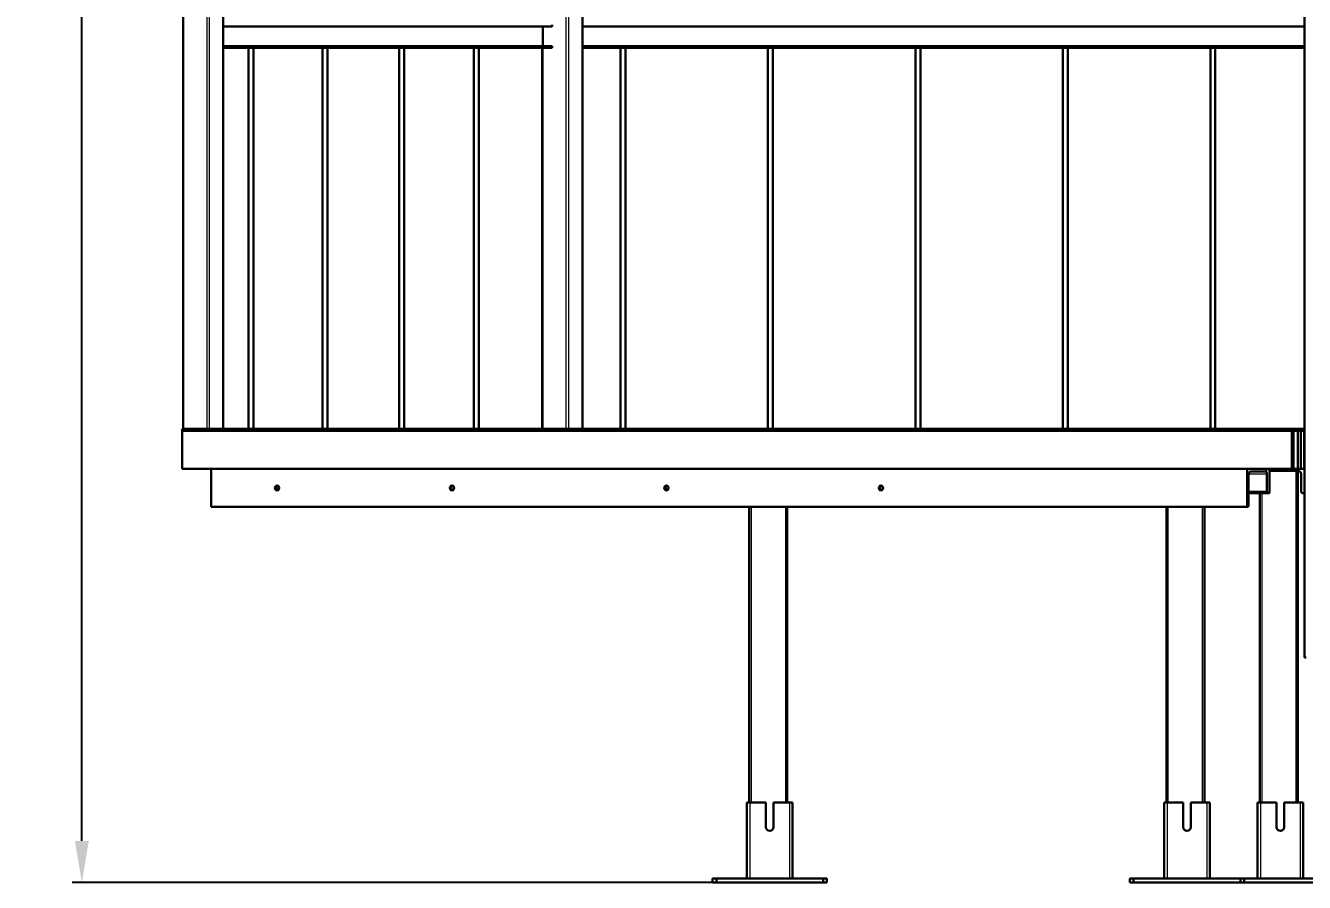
# Model space of a CAD drawing. Header units: millimetres. Extents: x 27997 to 40775, y -3198 to 5652.
# Drawn here: x 31838 to 34453, y 1647 to 3399 of the extents above; entities that cross this region are included whole.
import ezdxf

# ---------------------------------------------------------------- set-up
doc = ezdxf.new("R2010")
doc.units = ezdxf.units.MM
doc.linetypes.add('K5LT_BASIC', pattern=[0])
doc.linetypes.add('K5LT_THIN', pattern=[0])
doc.layers.add('0 VIEW0', color=7, linetype='Continuous')
doc.styles.get("Standard").update_dxf_attribs({"font": 'verdana.TTF'})
doc.dimstyles.new('ISO-25', dxfattribs={"dimtxt": 80, "dimasz": 85, "dimexe": 20, "dimexo": 0, "dimgap": 20, "dimtad": 1, "dimtxsty": 'Standard', "dimcen": 2.5, "dimadec": 0, "dimazin": 0, "dimtfac": 1, "dimtmove": 0, "dimatfit": 3, "dimfxl": 1, "dimarcsym": 0})

# ---------------------------------------------------------------- blocks, each defined once
blk = doc.blocks.new('*D180')
at = {"layer": '0 VIEW0', "color": 0, "lineweight": -2}
for p, q in [((32153.9, 5534.5), (31933.1, 5534.5)), ((31953.1, 1732.1), (31953.1, 5449.5)), ((33242.9, 1647.1), (31933.1, 1647.1))]:
    blk.add_line(p, q, dxfattribs=at)
at = {"layer": '0 VIEW0', "color": 0}
for points in [[(31967.3, 5449.5), (31938.9, 5449.5), (31953.1, 5534.5)], [(31938.9, 1732.1), (31967.3, 1732.1), (31953.1, 1647.1)]]:
    blk.add_solid(points, dxfattribs=at)
at = {"layer": 'Defpoints', "color": 0}
for p in [(31953.1, 5534.5), (32153.9, 5534.5), (33242.9, 1647.1)]:
    blk.add_point(p, dxfattribs=at)
at = {"layer": '0 VIEW0', "color": 0, "insert": (31890.5, 3590.8), "char_height": 80, "attachment_point": 5, "rotation": 90}
blk.add_mtext('4990*', dxfattribs=at)

msp = doc.modelspace()

# ---------------------------------------------------------------- linework, layer by layer
at = {"layer": '0 VIEW0', "color": 5, "linetype": 'K5LT_BASIC', "lineweight": 30}
for p, q in [((32159.918865, 2574.347179), (32159.918865, 5490.746559)), ((32242.215229, 2574.347179), (32242.215229, 5441.741661)), ((32976.699371, 2574.347179), (32976.699371, 5378.489741)), ((34452.974736, 5295.79366), (34452.974736, 2106.850618)), ((32914.569784, 3397.141126), (32914.569784, 3400.25777)), ((34452.974736, 3400.25777), (34452.974736, 3397.141126)), ((32914.569784, 3397.141126), (32242.215229, 3397.141126)), ((32895.676136, 3357.403919), (32895.676136, 3396.361965)), ((32976.699371, 3397.141126), (34452.974736, 3397.141126)), ((34452.974736, 3397.141126), (34452.974736, 3396.361965)), ((34452.974736, 3396.361965), (34452.974736, 3357.403919)), ((32914.569784, 3356.624758), (32242.215229, 3356.624758)), ((32914.569784, 3353.508114), (32242.215229, 3353.508114)), ((32293.699536, 3353.508114), (32293.699536, 2574.347179)), ((32303.78967, 2574.347179), (32303.78967, 3353.508114)), ((32445.354237, 3353.508114), (32445.354237, 2574.347179)), ((32455.444371, 2574.347179), (32455.444371, 3353.508114)), ((32601.740302, 3353.508114), (32601.740302, 2574.347179)), ((32611.830437, 2574.347179), (32611.830437, 3353.508114)), ((32754.632985, 3353.508114), (32754.632985, 2574.347179)), ((32764.723119, 2574.347179), (32764.723119, 3353.508114)), ((32894.403007, 2574.347179), (32894.403007, 3353.508114)), ((32914.569784, 3353.508114), (32914.569784, 3356.624758)), ((32976.699371, 3356.624758), (34452.974736, 3356.624758)), ((32976.699371, 3353.508114), (34452.974736, 3353.508114)), ((33054.551451, 3353.508114), (33054.551451, 2574.347179)), ((33064.641585, 2574.347179), (33064.641585, 3353.508114)), ((33356.125691, 3353.508114), (33356.125691, 2574.347179)), ((33366.215825, 2574.347179), (33366.215825, 3353.508114)), ((33657.699931, 3353.508114), (33657.699931, 2574.347179)), ((33667.790065, 2574.347179), (33667.790065, 3353.508114)), ((33959.274171, 3353.508114), (33959.274171, 2574.347179)), ((33969.364305, 2574.347179), (33969.364305, 3353.508114)), ((34260.84841, 3353.508114), (34260.84841, 2574.347179)), ((34270.938545, 2574.347179), (34270.938545, 3353.508114)), ((34452.974736, 3357.403919), (34452.974736, 3356.624758)), ((34452.974736, 3356.624758), (34452.974736, 3353.508114)), ((32158.492901, 2574.347179), (32158.492902, 2570.451374)), ((33030.299816, 2574.347179), (32158.492901, 2574.347179)), ((32158.492902, 2492.535281), (32158.492902, 2570.451374)), ((33030.299816, 2570.451374), (32158.492902, 2570.451374)), ((32158.492902, 2570.451374), (34427.080244, 2570.451374)), ((32161.866767, 2574.347179), (32209.100888, 2574.347179)), ((33030.299816, 2574.347179), (33030.299816, 2570.451374)), ((33030.299826, 2574.347179), (33030.299826, 2570.451374)), ((34452.974734, 2574.347179), (33030.299826, 2574.347179)), ((34452.974734, 2570.451374), (33030.299826, 2570.451374)), ((34427.080244, 2570.451374), (34427.080244, 2492.535281)), ((34430.976049, 2570.451374), (34430.976049, 2492.535281)), ((34439.354245, 2570.451374), (34439.354245, 2492.535281)), ((34446.101977, 2570.451374), (34446.101977, 2492.535281)), ((34446.101977, 2492.535281), (34446.101977, 2570.451374)), ((34452.849709, 2492.535281), (34452.849709, 2570.451374)), ((34452.974734, 2574.347179), (34452.974734, 2570.451374)), ((34452.974734, 2574.347179), (34452.974734, 2570.451374)), ((34452.974734, 2570.451374), (34452.974734, 2574.347179)), ((34452.974734, 2570.451374), (34452.974734, 2574.347179)), ((34452.974736, 2492.535281), (34452.974734, 2570.451374)), ((34427.080244, 2492.535281), (32158.492902, 2492.535281)), ((32217.312891, 2492.535281), (32217.312891, 2414.619187)), ((32217.312891, 2492.535281), (34336.100593, 2492.535281)), ((34336.100593, 2492.535281), (34336.100593, 2414.619187)), ((34343.502622, 2487.081154), (34373.50032, 2487.081154)), ((34375.058642, 2490.197798), (34375.058642, 2492.535281)), ((34382.040951, 2492.535281), (34382.040951, 2442.668981)), ((34439.806904, 2488.639476), (34382.040951, 2488.639476)), ((34427.080244, 2492.535281), (34430.976049, 2492.535281)), ((34439.354245, 2492.535281), (34430.976049, 2492.535281)), ((34439.354245, 2492.535281), (34446.101977, 2492.535281)), ((34439.729, 2488.639476), (34439.729, 1810.769463)), ((34452.849709, 2492.535281), (34446.101977, 2492.535281)), ((34452.974736, 2492.535281), (34452.849709, 2492.535281)), ((34452.974723, 2492.535281), (34452.974723, 2442.668981)), ((34452.974736, 2106.850618), (34452.974736, 2492.535281)), ((34338.827656, 2417.735831), (34338.827656, 2477.731223)), ((34376.372857, 2446.564786), (34376.372857, 2482.016608)), ((34446.429772, 2446.564786), (34446.429772, 2482.016608)), ((34379.746723, 2442.668981), (34338.827656, 2442.668981)), ((34361.812906, 2442.668981), (34361.812906, 1810.769463)), ((34382.040951, 2442.668981), (34379.746723, 2442.668981)), ((34452.974723, 2442.668981), (34450.325576, 2442.668981)), ((32217.312891, 2414.619187), (34336.100593, 2414.619187)), ((33317.737253, 2414.619187), (33317.737253, 1810.769463)), ((33395.653347, 2414.619187), (33395.653347, 1810.769463)), ((34170.918477, 1810.769463), (34170.918477, 2414.619187)), ((34248.834571, 1810.769463), (34248.834571, 2414.619187)), ((34336.100593, 2414.619187), (34337.269335, 2414.619187)), ((34456.87054, 2106.850618), (34452.974736, 2106.850618)), ((33319.295575, 1810.769463), (33313.062288, 1810.769463)), ((33313.062288, 1810.769463), (33313.062288, 1654.937276)), ((33352.020335, 1810.769463), (33319.295575, 1810.769463)), ((33352.020335, 1810.769463), (33352.020335, 1760.124002)), ((33367.603553, 1760.124002), (33367.603553, 1810.769463)), ((33400.328313, 1810.769463), (33367.603553, 1810.769463)), ((33406.5616, 1810.769463), (33400.328313, 1810.769463)), ((33406.5616, 1810.769463), (33406.5616, 1654.937276)), ((34172.476799, 1810.769463), (34166.243512, 1810.769463)), ((34166.243512, 1810.769463), (34166.243512, 1654.937276)), ((34205.201558, 1810.769463), (34172.476799, 1810.769463)), ((34205.201558, 1810.769463), (34205.201558, 1760.124002)), ((34220.784777, 1760.124002), (34220.784777, 1810.769463)), ((34253.509536, 1810.769463), (34220.784777, 1810.769463)), ((34259.742824, 1810.769463), (34253.509536, 1810.769463)), ((34259.742824, 1810.769463), (34259.742824, 1654.937276)), ((34363.371228, 1810.769463), (34357.137941, 1810.769463)), ((34357.137941, 1810.769463), (34357.137941, 1654.937276)), ((34396.095988, 1810.769463), (34363.371228, 1810.769463)), ((34396.095988, 1810.769463), (34396.095988, 1760.124002)), ((34411.679206, 1760.124002), (34411.679206, 1810.769463)), ((34444.403965, 1810.769463), (34411.679206, 1810.769463)), ((34450.637253, 1810.769463), (34444.403965, 1810.769463)), ((34450.637253, 1810.769463), (34450.637253, 1654.937276)), ((33250.729413, 1654.937276), (33242.937804, 1654.937276)), ((33242.937804, 1654.937276), (33242.937804, 1647.145666)), ((33250.729413, 1654.937276), (33250.729413, 1647.145666)), ((33468.894475, 1654.937276), (33250.729413, 1654.937276)), ((33476.686084, 1654.937276), (33468.894475, 1654.937276)), ((33468.894475, 1654.937276), (33468.894475, 1647.145666)), ((33476.686084, 1654.937276), (33476.686084, 1647.145666)), ((34103.910637, 1654.937276), (34096.119028, 1654.937276)), ((34096.119028, 1654.937276), (34096.119028, 1647.145666)), ((34103.910637, 1654.937276), (34103.910637, 1647.145666)), ((34322.075699, 1654.937276), (34103.910637, 1654.937276)), ((34322.075699, 1654.937276), (34322.075699, 1647.145666)), ((34329.867308, 1654.937276), (34322.075699, 1654.937276)), ((34329.867308, 1654.937276), (34329.867308, 1647.145666)), ((34512.970128, 1654.937276), (34329.867308, 1654.937276)), ((33250.729413, 1647.145666), (33242.937804, 1647.145666)), ((33468.894475, 1647.145666), (33250.729413, 1647.145666)), ((33476.686084, 1647.145666), (33468.894475, 1647.145666)), ((34103.910637, 1647.145666), (34096.119028, 1647.145666)), ((34322.075699, 1647.145666), (34103.910637, 1647.145666)), ((34329.867308, 1647.145666), (34322.075699, 1647.145666)), ((34512.970128, 1647.145666), (34329.867308, 1647.145666))]:
    msp.add_line(p, q, dxfattribs=at)
at = {"layer": '0 VIEW0', "color": 5, "linetype": 'K5LT_THIN', "lineweight": 9}
for p, q in [((32161.866767, 2574.347179), (32161.866767, 5490.746559)), ((32209.100888, 2574.347179), (32209.100888, 5490.746559)), ((32214.422656, 2574.347179), (32214.422656, 5444.140205)), ((32241.69329, 2574.347179), (32241.69329, 5441.786609)), ((32943.58503, 2574.347179), (32943.58503, 5369.556525)), ((32948.906798, 2574.347179), (32948.906798, 5380.883167)), ((32976.177432, 2574.347179), (32976.177432, 5378.534689)), ((32303.78967, 3396.361965), (32242.215229, 3396.361965)), ((32895.676136, 3396.361965), (32445.354237, 3396.361965)), ((32896.350909, 3356.624758), (32896.350909, 3397.141126)), ((32976.699371, 3396.361965), (34452.974736, 3396.361965)), ((32895.676136, 3357.403919), (32242.215229, 3357.403919)), ((32896.350909, 2574.347179), (32896.350909, 3353.508114)), ((32976.699371, 3357.403919), (34452.974736, 3357.403919)), ((34435.833195, 2488.639476), (34435.833195, 1810.769463)), ((34376.372857, 2482.016608), (34339.347604, 2482.016608)), ((34376.372857, 2446.564786), (34338.827656, 2446.564786)), ((34365.708711, 2442.668981), (34365.708711, 1810.769463)), ((33321.633058, 2414.619187), (33321.633058, 1810.769463)), ((33391.757542, 2414.619187), (33391.757542, 1810.769463)), ((34174.814282, 1810.769463), (34174.814282, 2414.619187)), ((34244.938766, 1810.769463), (34244.938766, 2414.619187)), ((33319.295575, 1810.769463), (33319.295575, 1654.937276)), ((33400.328313, 1810.769463), (33400.328313, 1654.937276)), ((34172.476799, 1810.769463), (34172.476799, 1654.937276)), ((34253.509536, 1810.769463), (34253.509536, 1654.937276)), ((34363.371228, 1810.769463), (34363.371228, 1654.937276)), ((34444.403965, 1810.769463), (34444.403965, 1654.937276))]:
    msp.add_line(p, q, dxfattribs=at)
at = {"layer": '0 VIEW0', "color": 5, "linetype": 'K5LT_BASIC', "lineweight": 30}
for centre, radius, start, end in [((34439.806904, 2482.016608), 6.622868, 0, 90), ((34450.325576, 2446.564786), 3.895805, 180, 270), ((33359.811944, 1760.124002), 7.791609, 180, 0), ((34212.993168, 1760.124002), 7.791609, 180, 0), ((34403.887597, 1760.124002), 7.791609, 180, 0)]:
    msp.add_arc(centre, radius, start, end, dxfattribs=at)
for centre, major_axis, ratio, start_param, end_param in [((32896.350909, 3396.361965), (0, -0.779161), 0.866025, 3.1415926536, 4.7123889804), ((32896.350909, 3357.403919), (0, -0.779161), 0.866025, -1.5707963268, 0), ((34343.502622, 2477.731223), (0, -9.349931), 0.5, -3.1415926536, -1.5707963268), ((34373.50032, 2490.197798), (0, -3.116644), 0.5, 0, 1.5707963268), ((34370.637285, 2482.016608), (0, 6.622868), 0.866025, -1.5707963268, -0.6449598811), ((32352.267522, 2453.577234), (0, -5.064546), 0.866025, 3.1415926536, 6.2831853072), ((32354.994585, 2453.577234), (0, -5.064546), 0.866025, -2.8254729023, -0.3161197513), ((32352.267522, 2453.577234), (0, -5.064546), 0.866025, 0, 3.1415926536), ((32709.897293, 2453.577234), (0, -5.064546), 0.866025, 3.1415926536, 6.2831853072), ((32712.624356, 2453.577234), (0, -5.064546), 0.866025, -2.8254729023, -0.3161197513), ((32709.897293, 2453.577234), (0, -5.064546), 0.866025, 0, 3.1415926536), ((33148.499843, 2453.577234), (0, -5.064546), 0.866025, 3.1415926536, 6.2831853072), ((33151.226906, 2453.577234), (0, -5.064546), 0.866025, -2.8254729023, -0.3161197513), ((33148.499843, 2453.577234), (0, -5.064546), 0.866025, 0, 3.1415926536), ((33587.102393, 2453.577234), (0, -5.064546), 0.866025, 3.1415926536, 6.2831853072), ((33589.829456, 2453.577234), (0, -5.064546), 0.866025, -2.8254729023, -0.3161197513), ((33587.102393, 2453.577234), (0, -5.064546), 0.866025, 0, 3.1415926536), ((34379.746723, 2446.564786), (0, -3.895805), 0.866025, -1.5707963268, 0), ((34337.269335, 2417.735831), (0, -3.116644), 0.5, 0, 1.5707963268)]:
    msp.add_ellipse(centre, major_axis=major_axis, ratio=ratio, start_param=start_param, end_param=end_param, dxfattribs=at)

# ---------------------------------------------------------------- dimensions: what is measured, and where the dimension line sits
at = {"layer": '0 VIEW0'}
dim = msp.add_linear_dim(base=(31953.111404, 5534.515325), p1=(33242.937804, 1647.145666), p2=(32153.870131, 5534.515325), angle=90, text='4990*', dimstyle='ISO-25', override={"dimlfac": 1, "dimtxsty": 'Standard', "dimsah": 1, "dimtolj": 0}, dxfattribs=at)
dim.commit()
dim.dimension.update_dxf_attribs({"geometry": '*D180', "text_midpoint": (31890.471404, 3590.830495)})

doc.saveas('drawing.dxf')
